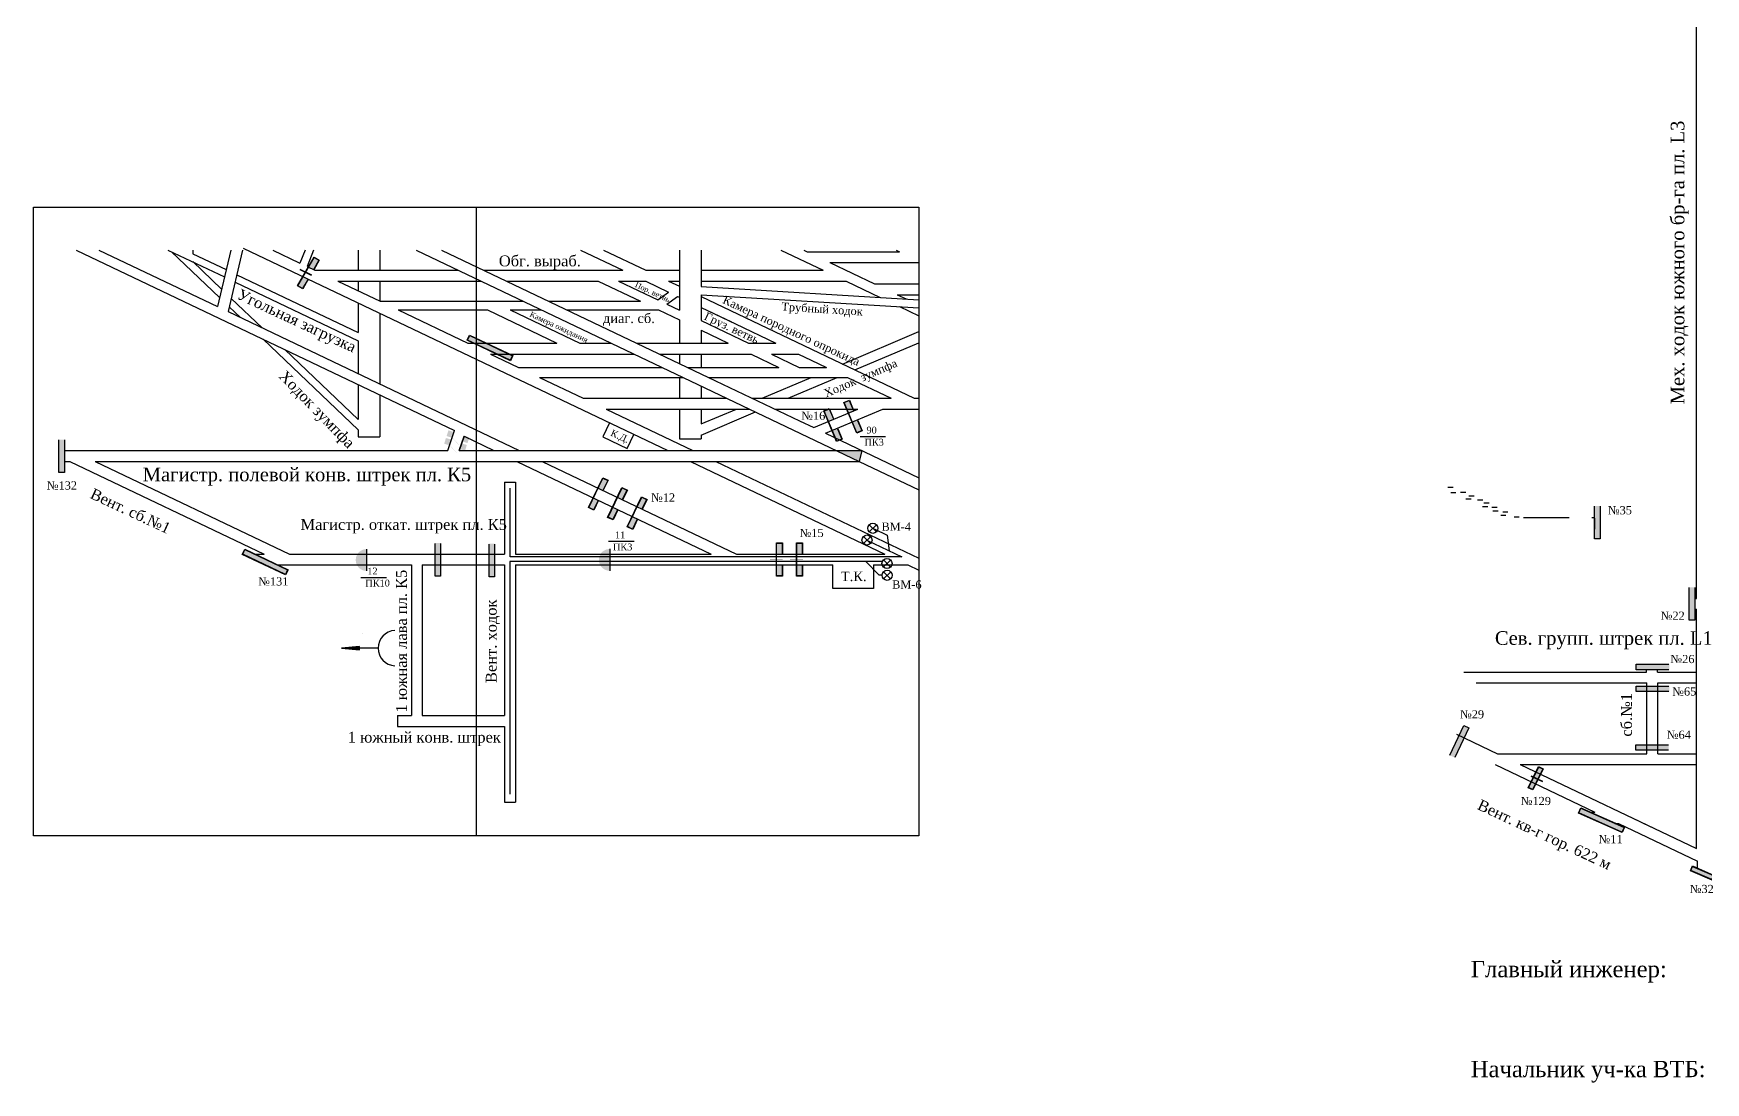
# Model space of a CAD drawing. Header units: millimetres. Extents: x -1215 to 289, y -425 to 439.
# Drawn here: x -672 to -58, y -425 to -39 of the extents above; entities that cross this region are included whole.
import ezdxf

# ---------------------------------------------------------------- set-up
doc = ezdxf.new("R2010")
doc.units = ezdxf.units.MM
for name, color, linetype in [('ВМП', 7, 'Continuous'), ('Двери', 7, 'Continuous'), ('Заслоны', 7, 'Continuous'), ('Номера перемычек', 7, 'Continuous'), ('Перемычки 01', 7, 'Continuous'), ('Подписи', 7, 'Continuous')]:
    doc.layers.add(name, color=color, linetype=linetype)
doc.styles.get("Standard").update_dxf_attribs({"font": 'TIMES.TTF', "height": 10})

msp = doc.modelspace()

# ---------------------------------------------------------------- hatches: boundary and pattern name
for points in [[(-573.95, -125.68), (-574.02, -125.81), (-571.93, -126.83), (-571.86, -126.7)], [(-569.81, -127.85), (-569.74, -127.72), (-571.77, -126.74), (-571.84, -126.87)], [(-367.56, -192.29), (-376.85, -192.29), (-368.46, -196.29)], [(-401.26, -232.31), (-401.26, -232.46), (-398.94, -232.46), (-398.94, -232.31)], [(-396.58, -232.46), (-396.58, -232.31), (-398.84, -232.31), (-398.84, -232.46)], [(-393.85, -232.31), (-393.85, -232.46), (-391.53, -232.46), (-391.53, -232.31)], [(-389.17, -232.46), (-389.17, -232.31), (-391.43, -232.31), (-391.43, -232.46)], [(-552.13, -265.51), (-552.13, -264.32), (-558.69, -264.96)], [(-121.64, -311.82), (-121.7, -311.95), (-119.6, -312.93), (-119.54, -312.8)], [(-120.63, -312.29), (-120.7, -312.42), (-119.22, -313.11), (-119.16, -312.98)], [(-117.47, -313.93), (-117.4, -313.8), (-119.45, -312.84), (-119.51, -312.97)]]:
    msp.add_hatch(color=256).paths.add_polyline_path(points)
h = msp.add_hatch(color=256)
h.paths.add_polyline_path([(-520.3, -187.7), (-520.97, -189.79), (-518.97, -190.44), (-518.94, -190.35), (-520.85, -189.73), (-520.23, -187.83), (-518.32, -188.45), (-518.29, -188.35)])
h.paths.add_polyline_path([(-518.93, -190.33), (-518.97, -190.44), (-516.53, -193.06), (-516.45, -192.99), (-516.76, -192.66)])
h.paths.add_polyline_path([(-515.28, -191.64), (-515.31, -191.73), (-513.3, -192.39), (-512.63, -190.29), (-514.63, -189.64), (-514.66, -189.74), (-512.75, -190.36), (-513.37, -192.26)])
h = msp.add_hatch(color=3)
h.paths.add_polyline_path([(-520.23, -187.83), (-520.85, -189.73), (-518.94, -190.35), (-518.32, -188.45)])
h.paths.add_polyline_path([(-514.66, -189.74), (-515.28, -191.64), (-513.37, -192.26), (-512.75, -190.36)])
h = msp.add_hatch(color=256)
h.paths.add_polyline_path([(-519.37, -184.88), (-520.05, -186.98), (-518.04, -187.63), (-518.01, -187.53), (-519.92, -186.91), (-519.31, -185.01), (-517.39, -185.63), (-517.36, -185.54)])
h.paths.add_polyline_path([(-518, -187.51), (-518.04, -187.63), (-515.6, -190.25), (-515.53, -190.17), (-515.84, -189.84)])
h.paths.add_polyline_path([(-514.36, -188.82), (-514.39, -188.92), (-512.38, -189.57), (-511.7, -187.48), (-513.71, -186.83), (-513.74, -186.92), (-511.83, -187.54), (-512.44, -189.44)])
h = msp.add_hatch(color=3)
h.paths.add_polyline_path([(-519.31, -185.01), (-519.92, -186.91), (-518.01, -187.53), (-517.39, -185.63)])
h.paths.add_polyline_path([(-513.74, -186.92), (-514.36, -188.82), (-512.44, -189.44), (-511.83, -187.54)])
h = msp.add_hatch(color=256)
h.paths.add_polyline_path([(-117.19, -309.25), (-118.87, -308.42), (-122.69, -316.2), (-121.01, -317.03)])
h.paths.add_polyline_path([(-117.35, -309.31), (-118.81, -308.59), (-122.53, -316.14), (-121.07, -316.86)], flags=16)
at = {"layer": 'Двери'}
h = msp.add_hatch(color=256, dxfattribs=at)
h.paths.add_polyline_path([(-568.89, -125.92), (-566.85, -122.36), (-568.76, -121.26), (-570.8, -124.82), (-570.71, -124.87), (-568.72, -121.4), (-566.99, -122.4), (-568.98, -125.87)])
h.paths.add_polyline_path([(-572.71, -128.34), (-570.71, -124.87), (-570.8, -124.82), (-572.8, -128.29)])
h.paths.add_polyline_path([(-572.93, -132.94), (-570.89, -129.38), (-570.98, -129.33), (-572.97, -132.8), (-574.7, -131.8), (-572.71, -128.34), (-572.8, -128.29), (-574.84, -131.84)])
h = msp.add_hatch(color=3, dxfattribs=at)
h.paths.add_polyline_path([(-566.99, -122.4), (-568.72, -121.4), (-570.71, -124.87), (-568.98, -125.87)])
h.paths.add_polyline_path([(-574.7, -131.8), (-572.97, -132.8), (-570.98, -129.33), (-572.71, -128.34)])
h = msp.add_hatch(color=256, dxfattribs=at)
h.paths.add_polyline_path([(-377.89, -180.67), (-379.48, -176.89), (-381.51, -177.74), (-379.92, -181.52), (-379.83, -181.48), (-381.38, -177.79), (-379.53, -177.02), (-377.98, -180.71)])
h.paths.add_polyline_path([(-378.28, -185.17), (-379.83, -181.48), (-379.92, -181.52), (-378.37, -185.21)])
h.paths.add_polyline_path([(-374.75, -188.13), (-376.34, -184.35), (-376.43, -184.39), (-374.89, -188.08), (-376.73, -188.86), (-378.28, -185.17), (-378.37, -185.21), (-376.78, -188.99)])
h = msp.add_hatch(color=3, dxfattribs=at)
h.paths.add_polyline_path([(-379.53, -177.02), (-381.38, -177.79), (-379.83, -181.48), (-377.98, -180.71)])
h.paths.add_polyline_path([(-376.73, -188.86), (-374.89, -188.08), (-376.43, -184.39), (-378.28, -185.17)])
h = msp.add_hatch(color=256, dxfattribs=at)
h.paths.add_polyline_path([(-370.52, -177.57), (-372.1, -173.79), (-374.13, -174.64), (-372.54, -178.42), (-372.45, -178.38), (-374, -174.69), (-372.16, -173.92), (-370.61, -177.61)])
h.paths.add_polyline_path([(-370.9, -182.07), (-372.45, -178.38), (-372.54, -178.42), (-371, -182.11)])
h.paths.add_polyline_path([(-367.38, -185.04), (-368.97, -181.26), (-369.06, -181.29), (-367.51, -184.98), (-369.35, -185.76), (-370.9, -182.07), (-371, -182.11), (-369.41, -185.89)])
h = msp.add_hatch(color=3, dxfattribs=at)
h.paths.add_polyline_path([(-372.16, -173.92), (-374, -174.69), (-372.45, -178.38), (-370.61, -177.61)])
h.paths.add_polyline_path([(-369.35, -185.76), (-367.51, -184.98), (-369.06, -181.29), (-370.9, -182.07)])
h = msp.add_hatch(color=256, dxfattribs=at)
h.paths.add_polyline_path([(-462.51, -206.92), (-460.74, -203.22), (-462.73, -202.28), (-464.49, -205.98), (-464.4, -206.02), (-462.68, -202.41), (-460.88, -203.27), (-462.6, -206.88)])
h.paths.add_polyline_path([(-466.13, -209.63), (-464.4, -206.02), (-464.49, -205.98), (-466.22, -209.59)])
h.paths.add_polyline_path([(-466, -214.23), (-464.23, -210.53), (-464.32, -210.49), (-466.04, -214.1), (-467.85, -213.24), (-466.13, -209.63), (-466.22, -209.59), (-467.98, -213.29)])
h = msp.add_hatch(color=3, dxfattribs=at)
h.paths.add_polyline_path([(-460.88, -203.27), (-462.68, -202.41), (-464.4, -206.02), (-462.6, -206.88)])
h.paths.add_polyline_path([(-467.85, -213.24), (-466.04, -214.1), (-464.32, -210.49), (-466.13, -209.63)])
h = msp.add_hatch(color=256, dxfattribs=at)
h.paths.add_polyline_path([(-455.43, -210.51), (-453.66, -206.81), (-455.65, -205.87), (-457.41, -209.57), (-457.32, -209.61), (-455.6, -206), (-453.8, -206.86), (-455.52, -210.47)])
h.paths.add_polyline_path([(-459.05, -213.22), (-457.32, -209.61), (-457.41, -209.57), (-459.14, -213.18)])
h.paths.add_polyline_path([(-458.92, -217.83), (-457.15, -214.12), (-457.24, -214.08), (-458.96, -217.69), (-460.77, -216.83), (-459.05, -213.22), (-459.14, -213.18), (-460.9, -216.88)])
h = msp.add_hatch(color=3, dxfattribs=at)
h.paths.add_polyline_path([(-453.8, -206.86), (-455.6, -206), (-457.32, -209.61), (-455.52, -210.47)])
h.paths.add_polyline_path([(-460.77, -216.83), (-458.96, -217.69), (-457.24, -214.08), (-459.05, -213.22)])
h = msp.add_hatch(color=256, dxfattribs=at)
h.paths.add_polyline_path([(-448.21, -213.96), (-446.44, -210.26), (-448.43, -209.31), (-450.19, -213.01), (-450.1, -213.05), (-448.38, -209.44), (-446.58, -210.3), (-448.3, -213.91)])
h.paths.add_polyline_path([(-451.82, -216.66), (-450.1, -213.05), (-450.19, -213.01), (-451.92, -216.62)])
h.paths.add_polyline_path([(-451.69, -221.27), (-449.93, -217.57), (-450.02, -217.53), (-451.74, -221.14), (-453.55, -220.27), (-451.82, -216.66), (-451.92, -216.62), (-453.68, -220.32)])
h = msp.add_hatch(color=3, dxfattribs=at)
h.paths.add_polyline_path([(-446.58, -210.3), (-448.38, -209.44), (-450.1, -213.05), (-448.3, -213.91)])
h.paths.add_polyline_path([(-453.55, -220.27), (-451.74, -221.14), (-450.02, -217.53), (-451.82, -216.66)])
h = msp.add_hatch(color=256, dxfattribs=at)
h.paths.add_polyline_path([(-396.72, -230.38), (-396.72, -226.28), (-398.92, -226.28), (-398.92, -230.38), (-398.82, -230.38), (-398.82, -226.38), (-396.82, -226.38), (-396.82, -230.38)])
h.paths.add_polyline_path([(-398.82, -234.38), (-398.82, -230.38), (-398.92, -230.38), (-398.92, -234.38)])
h.paths.add_polyline_path([(-396.72, -238.48), (-396.72, -234.38), (-396.82, -234.38), (-396.82, -238.38), (-398.82, -238.38), (-398.82, -234.38), (-398.92, -234.38), (-398.92, -238.48)])
h = msp.add_hatch(color=3, dxfattribs=at)
h.paths.add_polyline_path([(-396.82, -226.38), (-398.82, -226.38), (-398.82, -230.38), (-396.82, -230.38)])
h.paths.add_polyline_path([(-398.82, -238.38), (-396.82, -238.38), (-396.82, -234.38), (-398.82, -234.38)])
h = msp.add_hatch(color=256, dxfattribs=at)
h.paths.add_polyline_path([(-389.31, -230.38), (-389.31, -226.28), (-391.51, -226.28), (-391.51, -230.38), (-391.41, -230.38), (-391.41, -226.38), (-389.41, -226.38), (-389.41, -230.38)])
h.paths.add_polyline_path([(-391.41, -234.38), (-391.41, -230.38), (-391.51, -230.38), (-391.51, -234.38)])
h.paths.add_polyline_path([(-389.31, -238.48), (-389.31, -234.38), (-389.41, -234.38), (-389.41, -238.38), (-391.41, -238.38), (-391.41, -234.38), (-391.51, -234.38), (-391.51, -238.48)])
h = msp.add_hatch(color=3, dxfattribs=at)
h.paths.add_polyline_path([(-389.41, -226.38), (-391.41, -226.38), (-391.41, -230.38), (-389.41, -230.38)])
h.paths.add_polyline_path([(-391.41, -238.38), (-389.41, -238.38), (-389.41, -234.38), (-391.41, -234.38)])
at = {"layer": 'Заслоны'}
h = msp.add_hatch(color=7, dxfattribs=at)
h.paths.add_polyline_path([(-549.47, -228.53, 0.267949), (-552.93, -230.53), (-549.47, -230.53)])
h.paths.add_polyline_path([(-549.47, -230.53), (-552.93, -230.53, 0.267949), (-552.93, -234.53), (-549.47, -234.53)])
h.paths.add_polyline_path([(-549.47, -234.53), (-552.93, -234.53, 0.267949), (-549.47, -236.53)])
h = msp.add_hatch(color=7, dxfattribs=at)
h.paths.add_polyline_path([(-460.13, -228.48, 0.267949), (-463.6, -230.48), (-460.13, -230.48)])
h.paths.add_polyline_path([(-460.13, -230.48), (-463.6, -230.48, 0.267949), (-463.6, -234.48), (-460.13, -234.48)])
h.paths.add_polyline_path([(-460.13, -234.48), (-463.6, -234.48, 0.267949), (-460.13, -236.48)])
at = {"layer": 'Перемычки 01'}
h = msp.add_hatch(color=256, dxfattribs=at)
h.paths.add_polyline_path([(-511.61, -149.86), (-512.53, -151.8), (-496.62, -159.33), (-495.7, -157.39)])
h.paths.add_polyline_path([(-495.87, -157.45), (-496.68, -159.16), (-512.36, -151.74), (-511.55, -150.03)], flags=16)
for points in [[(-511.55, -150.03), (-512.36, -151.74), (-496.68, -159.16), (-495.87, -157.45)], [(-594.17, -228.73), (-594.98, -230.44), (-579.3, -237.86), (-578.49, -236.15)], [(-122.53, -316.14), (-121.07, -316.86), (-117.35, -309.31), (-118.81, -308.59)], [(-103.3, -323.7), (-104.08, -325.43), (-88.25, -332.54), (-87.47, -330.81)], [(-55.21, -349.96), (-54.56, -348.47), (-62.29, -345.12), (-62.93, -346.61)]]:
    msp.add_hatch(color=3, dxfattribs=at).paths.add_polyline_path(points)
h = msp.add_hatch(color=256, dxfattribs=at)
h.paths.add_polyline_path([(-660.4, -200.49), (-660.4, -196.39), (-660.5, -196.39), (-660.5, -200.39), (-662.5, -200.39), (-662.5, -196.39), (-662.6, -196.39), (-662.6, -200.49)])
h.paths.add_polyline_path([(-660.5, -196.39), (-660.4, -196.39), (-660.4, -188.29), (-662.6, -188.29), (-662.6, -196.39), (-662.5, -196.39), (-662.5, -188.39), (-660.5, -188.39)])
h = msp.add_hatch(color=3, dxfattribs=at)
h.paths.add_polyline_path([(-662.5, -200.39), (-660.5, -200.39), (-660.5, -196.39), (-662.5, -196.39)])
h.paths.add_polyline_path([(-660.5, -192.39), (-662.5, -192.39), (-662.5, -196.39), (-660.5, -196.39)])
h.paths.add_polyline_path([(-660.5, -192.39), (-660.5, -188.39), (-662.5, -188.39), (-662.5, -192.39)])
h = msp.add_hatch(color=256, dxfattribs=at)
h.paths.add_polyline_path([(-96.19, -224.9), (-96.19, -220.8), (-96.29, -220.8), (-96.29, -224.8), (-98.29, -224.8), (-98.29, -220.8), (-98.39, -220.8), (-98.39, -224.9)])
h.paths.add_polyline_path([(-96.29, -220.8), (-96.19, -220.8), (-96.19, -212.7), (-98.39, -212.7), (-98.39, -220.8), (-98.29, -220.8), (-98.29, -212.8), (-96.29, -212.8)])
h = msp.add_hatch(color=3, dxfattribs=at)
h.paths.add_polyline_path([(-98.29, -224.8), (-96.29, -224.8), (-96.29, -220.8), (-98.29, -220.8)])
h.paths.add_polyline_path([(-96.29, -216.8), (-98.29, -216.8), (-98.29, -220.8), (-96.29, -220.8)])
h.paths.add_polyline_path([(-96.29, -216.8), (-96.29, -212.8), (-98.29, -212.8), (-98.29, -216.8)])
h = msp.add_hatch(color=256, dxfattribs=at)
h.paths.add_polyline_path([(-522.18, -238.53), (-522.18, -234.43), (-522.28, -234.43), (-522.28, -238.43), (-524.28, -238.43), (-524.28, -234.43), (-524.38, -234.43), (-524.38, -238.53)])
h.paths.add_polyline_path([(-522.28, -234.43), (-522.18, -234.43), (-522.18, -226.33), (-524.38, -226.33), (-524.38, -234.43), (-524.28, -234.43), (-524.28, -226.43), (-522.28, -226.43)])
h = msp.add_hatch(color=3, dxfattribs=at)
h.paths.add_polyline_path([(-524.28, -238.43), (-522.28, -238.43), (-522.28, -234.43), (-524.28, -234.43)])
h.paths.add_polyline_path([(-522.28, -230.43), (-524.28, -230.43), (-524.28, -234.43), (-522.28, -234.43)])
h.paths.add_polyline_path([(-522.28, -230.43), (-522.28, -226.43), (-524.28, -226.43), (-524.28, -230.43)])
h = msp.add_hatch(color=256, dxfattribs=at)
h.paths.add_polyline_path([(-502.36, -238.76), (-502.36, -234.66), (-502.46, -234.66), (-502.46, -238.66), (-504.46, -238.66), (-504.46, -234.66), (-504.56, -234.66), (-504.56, -238.76)])
h.paths.add_polyline_path([(-502.46, -234.66), (-502.36, -234.66), (-502.36, -226.56), (-504.56, -226.56), (-504.56, -234.66), (-504.46, -234.66), (-504.46, -226.66), (-502.46, -226.66)])
h = msp.add_hatch(color=3, dxfattribs=at)
h.paths.add_polyline_path([(-504.46, -238.66), (-502.46, -238.66), (-502.46, -234.66), (-504.46, -234.66)])
h.paths.add_polyline_path([(-502.46, -230.66), (-504.46, -230.66), (-504.46, -234.66), (-502.46, -234.66)])
h.paths.add_polyline_path([(-502.46, -230.66), (-502.46, -226.66), (-504.46, -226.66), (-504.46, -230.66)])
h = msp.add_hatch(color=256, dxfattribs=at)
h.paths.add_polyline_path([(-594.23, -228.56), (-595.15, -230.5), (-579.24, -238.03), (-578.32, -236.09)])
h.paths.add_polyline_path([(-578.49, -236.15), (-579.3, -237.86), (-594.98, -230.44), (-594.17, -228.73)], flags=16)
h = msp.add_hatch(color=256, dxfattribs=at)
h.paths.add_polyline_path([(-61.41, -254.74), (-61.41, -250.64), (-61.51, -250.64), (-61.51, -254.64), (-63.51, -254.64), (-63.51, -250.64), (-63.61, -250.64), (-63.61, -254.74)])
h.paths.add_polyline_path([(-61.51, -250.64), (-61.41, -250.64), (-61.41, -242.54), (-63.61, -242.54), (-63.61, -250.64), (-63.51, -250.64), (-63.51, -242.64), (-61.51, -242.64)])
h = msp.add_hatch(color=3, dxfattribs=at)
h.paths.add_polyline_path([(-63.51, -254.64), (-61.51, -254.64), (-61.51, -250.64), (-63.51, -250.64)])
h.paths.add_polyline_path([(-61.51, -246.64), (-63.51, -246.64), (-63.51, -250.64), (-61.51, -250.64)])
h.paths.add_polyline_path([(-61.51, -246.64), (-61.51, -242.64), (-63.51, -242.64), (-63.51, -246.64)])
h = msp.add_hatch(color=256, dxfattribs=at)
h.paths.add_polyline_path([(-83.09, -272.93), (-78.99, -272.93), (-78.99, -272.83), (-82.99, -272.83), (-82.99, -270.83), (-78.99, -270.83), (-78.99, -270.73), (-83.09, -270.73)])
h.paths.add_polyline_path([(-78.99, -272.83), (-78.99, -272.93), (-70.89, -272.93), (-70.89, -270.73), (-78.99, -270.73), (-78.99, -270.83), (-70.99, -270.83), (-70.99, -272.83)])
h = msp.add_hatch(color=3, dxfattribs=at)
h.paths.add_polyline_path([(-82.99, -270.83), (-82.99, -272.83), (-78.99, -272.83), (-78.99, -270.83)])
h.paths.add_polyline_path([(-74.99, -272.83), (-74.99, -270.83), (-78.99, -270.83), (-78.99, -272.83)])
h.paths.add_polyline_path([(-74.99, -272.83), (-70.99, -272.83), (-70.99, -270.83), (-74.99, -270.83)])
h = msp.add_hatch(color=256, dxfattribs=at)
h.paths.add_polyline_path([(-83.09, -280.94), (-78.99, -280.94), (-78.99, -280.84), (-82.99, -280.84), (-82.99, -278.84), (-78.99, -278.84), (-78.99, -278.74), (-83.09, -278.74)])
h.paths.add_polyline_path([(-78.99, -280.84), (-78.99, -280.94), (-70.89, -280.94), (-70.89, -278.74), (-78.99, -278.74), (-78.99, -278.84), (-70.99, -278.84), (-70.99, -280.84)])
h = msp.add_hatch(color=3, dxfattribs=at)
h.paths.add_polyline_path([(-82.99, -278.84), (-82.99, -280.84), (-78.99, -280.84), (-78.99, -278.84)])
h.paths.add_polyline_path([(-74.99, -280.84), (-74.99, -278.84), (-78.99, -278.84), (-78.99, -280.84)])
h.paths.add_polyline_path([(-74.99, -280.84), (-70.99, -280.84), (-70.99, -278.84), (-74.99, -278.84)])
h = msp.add_hatch(color=256, dxfattribs=at)
h.paths.add_polyline_path([(-146.34, -293.21), (-148.1, -296.91), (-148.01, -296.96), (-146.29, -293.34), (-144.48, -294.2), (-146.21, -297.82), (-146.11, -297.86), (-144.35, -294.16)])
h.paths.add_polyline_path([(-148.01, -296.96), (-148.1, -296.91), (-151.59, -304.22), (-149.6, -305.17), (-146.11, -297.86), (-146.21, -297.82), (-149.65, -305.04), (-151.45, -304.18)])
h = msp.add_hatch(color=3, dxfattribs=at)
h.paths.add_polyline_path([(-144.48, -294.2), (-146.29, -293.34), (-148.01, -296.96), (-146.21, -297.82)])
h.paths.add_polyline_path([(-149.73, -300.57), (-147.93, -301.43), (-146.21, -297.82), (-148.01, -296.96)])
h.paths.add_polyline_path([(-149.73, -300.57), (-151.45, -304.18), (-149.65, -305.04), (-147.93, -301.43)])
h = msp.add_hatch(color=256, dxfattribs=at)
h.paths.add_polyline_path([(-83.27, -302.55), (-79.17, -302.55), (-79.17, -302.45), (-83.17, -302.45), (-83.17, -300.45), (-79.17, -300.45), (-79.17, -300.35), (-83.27, -300.35)])
h.paths.add_polyline_path([(-79.17, -302.45), (-79.17, -302.55), (-71.07, -302.55), (-71.07, -300.35), (-79.17, -300.35), (-79.17, -300.45), (-71.17, -300.45), (-71.17, -302.45)])
h = msp.add_hatch(color=3, dxfattribs=at)
h.paths.add_polyline_path([(-83.17, -300.45), (-83.17, -302.45), (-79.17, -302.45), (-79.17, -300.45)])
h.paths.add_polyline_path([(-75.17, -302.45), (-75.17, -300.45), (-79.17, -300.45), (-79.17, -302.45)])
h.paths.add_polyline_path([(-75.17, -302.45), (-71.17, -302.45), (-71.17, -300.45), (-75.17, -300.45)])
h = msp.add_hatch(color=256, dxfattribs=at)
h.paths.add_polyline_path([(-103.36, -323.53), (-104.24, -325.5), (-88.19, -332.71), (-87.31, -330.75)])
h.paths.add_polyline_path([(-87.47, -330.81), (-88.25, -332.54), (-104.08, -325.43), (-103.3, -323.7)], flags=16)
h = msp.add_hatch(color=256, dxfattribs=at)
h.paths.add_polyline_path([(-62.35, -344.96), (-63.1, -346.68), (-55.14, -350.12), (-54.4, -348.4)])
h.paths.add_polyline_path([(-62.29, -345.12), (-62.93, -346.61), (-55.21, -349.96), (-54.56, -348.47)], flags=16)

# ---------------------------------------------------------------- linework, layer by layer
for p, q in [((-60.81, -48.63), (-60.81, -6.36)), ((-60.81, -70.07), (-60.81, -48.62)), ((-60.81, -246.64), (-60.81, -70.07)), ((-656.17, -118.65), (-517.21, -184.92)), ((-647.78, -118.65), (-604.26, -139.4)), ((-622.44, -118.65), (-601.7, -128.54)), ((-603.48, -136.11), (-621.1, -119.29)), ((-613.28, -118.65), (-613.3, -120.01)), ((-613.3, -120.01), (-601.06, -125.84)), ((-599.37, -118.65), (-604.26, -139.4)), ((-595.01, -118.65), (-600.34, -141.27)), ((-594.83, -117.9), (-438.85, -192.29)), ((-583.97, -118.65), (-574.2, -123.31)), ((-572.06, -118.65), (-573.97, -123.42)), ((-568.91, -118.65), (-571.32, -124.68)), ((-552.56, -118.65), (-552.56, -126.06)), ((-544.56, -118.65), (-544.56, -126.06)), ((-531.26, -118.65), (-459.58, -152.84)), ((-521.97, -118.65), (-450.28, -152.84)), ((-470.84, -118.65), (-455.29, -126.06)), ((-462.45, -118.65), (-446.9, -126.06)), ((-434.56, -118.65), (-434.56, -131.07)), ((-426.56, -118.65), (-426.56, -132.09)), ((-397.26, -118.65), (-381.71, -126.07)), ((-388.88, -118.65), (-387.64, -119.24)), ((-387.64, -119.24), (-376.74, -119.24)), ((-387.64, -119.24), (-353.66, -119.24)), ((-354.91, -118.65), (-353.66, -119.24)), ((-602.75, -132.99), (-613.34, -122.87)), ((-597.14, -127.71), (-552.56, -148.98)), ((-574.2, -123.31), (-573.97, -123.42)), ((-571.32, -124.68), (-568.44, -126.06)), ((-568.44, -126.06), (-515.72, -126.06)), ((-506.43, -126.06), (-455.29, -126.06)), ((-446.9, -126.06), (-434.56, -126.07)), ((-426.56, -126.07), (-381.71, -126.07)), ((-379.25, -123.24), (-346.52, -123.24)), ((-379.25, -123.24), (-366.6, -123.24)), ((-379.25, -123.24), (-362.87, -131.05)), ((-597.78, -130.41), (-552.56, -151.98)), ((-560.05, -130.06), (-507.34, -130.06)), ((-560.05, -130.06), (-544.51, -137.47)), ((-552.56, -130.06), (-552.56, -133.63)), ((-544.56, -130.06), (-544.56, -137.44)), ((-498.04, -130.06), (-464.37, -130.06)), ((-464.37, -130.06), (-448.83, -137.48)), ((-456.9, -130.06), (-442.52, -136.92)), ((-456.9, -130.06), (-446.9, -130.06)), ((-446.9, -130.06), (-438.51, -134.07)), ((-442.52, -136.92), (-438.51, -134.07)), ((-438.51, -130.07), (-434.56, -131.95)), ((-438.51, -130.07), (-434.56, -130.07)), ((-434.56, -131.11), (-434.56, -140.72)), ((-426.56, -130.07), (-373.32, -130.07)), ((-426.56, -132.09), (-346.52, -136.89)), ((-426.56, -135.05), (-346.52, -139.85)), ((-426.56, -135.05), (-426.56, -144.53)), ((-373.32, -130.07), (-360.8, -136.04)), ((-362.87, -131.05), (-346.52, -131.05)), ((-354.48, -135.05), (-351.21, -136.61)), ((-354.48, -135.05), (-346.52, -135.05)), ((-600.34, -141.27), (-493.36, -192.29)), ((-595.81, -143.43), (-599.92, -139.51)), ((-587.82, -147.25), (-599.19, -136.39)), ((-552.56, -138.06), (-552.56, -148.98)), ((-544.51, -137.47), (-491.79, -137.47)), ((-537.86, -140.64), (-512.29, -152.84)), ((-537.86, -140.64), (-505.1, -140.64)), ((-505.1, -140.64), (-479.52, -152.84)), ((-496.71, -140.64), (-471.13, -152.84)), ((-496.71, -140.64), (-485.15, -140.64)), ((-482.5, -137.47), (-466.59, -137.48)), ((-475.86, -140.64), (-442.19, -140.64)), ((-466.59, -137.48), (-448.83, -137.48)), ((-442.19, -140.64), (-434.56, -144.28)), ((-439.19, -138.51), (-435.18, -135.66)), ((-439.19, -138.51), (-434.56, -140.72)), ((-435.18, -135.66), (-434.56, -135.95)), ((-426.56, -135.77), (-348.34, -173.07)), ((-426.56, -139.77), (-413.93, -145.79)), ((-426.56, -139.77), (-415.45, -145.07)), ((-353.72, -139.42), (-346.52, -142.85)), ((-544.56, -141.88), (-544.56, -167.88)), ((-434.56, -144.28), (-434.56, -152.84)), ((-426.56, -144.53), (-409.14, -152.84)), ((-413.93, -145.79), (-399.14, -152.84)), ((-552.56, -184.73), (-587.44, -151.43)), ((-552.56, -151.98), (-552.56, -164.06)), ((-552.56, -152.39), (-552.56, -164.06)), ((-512.29, -152.84), (-479.52, -152.84)), ((-471.13, -152.84), (-459.58, -152.84)), ((-459.58, -152.84), (-433.2, -165.42)), ((-450.28, -152.84), (-416.61, -152.84)), ((-450.28, -152.84), (-447.73, -152.84)), ((-450.28, -152.84), (-423.91, -165.42)), ((-426.56, -148.1), (-416.61, -152.84)), ((-426.56, -148.1), (-426.56, -152.49)), ((-426.56, -152.49), (-426.56, -152.84)), ((-409.14, -152.84), (-399.14, -152.84)), ((-374.62, -160.54), (-346.52, -148.63)), ((-370.11, -162.69), (-346.52, -152.69)), ((-552.56, -180.91), (-579.45, -155.24)), ((-503.9, -156.84), (-471.13, -156.84)), ((-503.9, -156.84), (-499.23, -159.06)), ((-499.23, -159.06), (-493.62, -161.74)), ((-471.13, -156.84), (-451.19, -156.84)), ((-441.89, -156.84), (-408.23, -156.84)), ((-441.89, -156.84), (-439.34, -156.84)), ((-434.56, -156.84), (-434.56, -160.34)), ((-426.56, -156.84), (-426.56, -161.74)), ((-408.23, -156.84), (-397.95, -161.74)), ((-400.76, -156.84), (-390.48, -161.74)), ((-400.76, -156.84), (-390.75, -156.84)), ((-390.75, -156.84), (-386.09, -159.07)), ((-386.09, -159.07), (-380.48, -161.75)), ((-493.62, -161.74), (-460.86, -161.74)), ((-485.91, -165.42), (-439.34, -165.42)), ((-485.91, -165.42), (-469.88, -173.06)), ((-460.86, -161.74), (-440.91, -161.74)), ((-441.89, -161.74), (-440.91, -161.74)), ((-441.89, -165.42), (-433.2, -165.42)), ((-434.56, -165.42), (-434.56, -173.07)), ((-433.2, -165.42), (-368.46, -196.29)), ((-431.62, -161.74), (-397.95, -161.74)), ((-423.91, -165.42), (-390.47, -181.37)), ((-423.91, -165.42), (-372.77, -165.42)), ((-404.18, -173.07), (-386.14, -165.42)), ((-394.6, -173.07), (-376.56, -165.42)), ((-390.48, -161.74), (-380.48, -161.75)), ((-372.77, -165.42), (-356.73, -173.07)), ((-552.56, -168.06), (-552.56, -180.91)), ((-544.56, -171.88), (-544.56, -187.31)), ((-426.56, -168.58), (-426.56, -173.07)), ((-469.88, -173.06), (-417.16, -173.07)), ((-461.49, -177.06), (-408.78, -177.07)), ((-461.49, -177.06), (-429.56, -192.29)), ((-434.56, -177.07), (-434.56, -188.04)), ((-426.56, -177.07), (-426.56, -182.55)), ((-426.56, -182.55), (-413.62, -177.07)), ((-426.56, -186.62), (-406.54, -178.13)), ((-407.87, -173.07), (-356.73, -173.07)), ((-399.48, -177.07), (-390.47, -177.07)), ((-390.47, -177.07), (-369.03, -177.07)), ((-385.15, -183.9), (-369.03, -177.07)), ((-380.81, -185.97), (-359.81, -177.07)), ((-379.45, -173.07), (-379.45, -173.07)), ((-359.81, -177.07), (-346.52, -177.07)), ((-348.34, -173.07), (-346.52, -173.07)), ((-460.24, -182.09), (-462.7, -187.3)), ((-390.47, -181.37), (-385.15, -183.9)), ((-552.56, -184.73), (-552.56, -187.31)), ((-552.56, -187.31), (-544.56, -187.31)), ((-519.62, -192.29), (-517.21, -184.92)), ((-517.33, -185.53), (-517.28, -185.44)), ((-515.4, -192.29), (-513.67, -187.04)), ((-513.67, -187.04), (-515.4, -192.29)), ((-513.67, -187.04), (-502.66, -192.29)), ((-462.7, -187.3), (-453.69, -191.55)), ((-453.69, -191.55), (-451.25, -186.38)), ((-434.56, -188.04), (-434.56, -188.04)), ((-434.56, -188.04), (-426.56, -188.04)), ((-426.56, -186.62), (-426.56, -188.04)), ((-380.81, -185.97), (-346.52, -202.32)), ((-660.45, -196.29), (-658.47, -196.29)), ((-660.43, -192.29), (-519.62, -192.29)), ((-658.47, -196.29), (-587.04, -230.36)), ((-649.18, -196.29), (-577.75, -230.36)), ((-649.18, -196.29), (-368.46, -196.29)), ((-570.94, -196.29), (-541.46, -196.29)), ((-515.4, -192.29), (-367.56, -192.29)), ((-515.4, -192.29), (-481.09, -192.29)), ((-494.27, -196.29), (-422.84, -230.36)), ((-484.98, -196.29), (-413.54, -230.36)), ((-430.46, -196.29), (-359.03, -230.36)), ((-421.17, -196.29), (-346.52, -231.89)), ((-367.56, -192.29), (-368.46, -196.29)), ((-368.46, -196.29), (-346.52, -206.76)), ((-498.79, -203.9), (-498.79, -230.36)), ((-498.79, -203.9), (-494.79, -203.9)), ((-494.79, -203.9), (-494.79, -230.36)), ((-152.19, -205.8), (-150.26, -205.8)), ((-151.17, -207.69), (-149.25, -207.69)), ((-147.59, -207.62), (-145.67, -207.62)), ((-145.6, -210.11), (-143.68, -210.11)), ((-144.46, -208.97), (-142.53, -208.97)), ((-141.35, -210.45), (-139.42, -210.45)), ((-139.5, -212.92), (-137.58, -212.92)), ((-138.96, -211.57), (-137.04, -211.57)), ((-136.06, -213.12), (-134.13, -213.12)), ((-135.65, -214.47), (-133.73, -214.47)), ((-132.07, -214.81), (-130.14, -214.81)), ((-363, -221.13), (-358.22, -223.45)), ((-132.81, -216.02), (-130.89, -216.02)), ((-127.88, -216.63), (-125.96, -216.63)), ((-124.43, -216.86), (-107.65, -216.86)), ((-99.27, -216.86), (-98.29, -216.86)), ((-98.29, -217.21), (-98.29, -221.21)), ((-365.62, -225.18), (-352.86, -231.37)), ((-358.22, -223.45), (-357.52, -229.1)), ((-98.29, -221.21), (-98.29, -221.21)), ((-590.42, -230.36), (-587.04, -230.36)), ((-577.75, -230.36), (-498.79, -230.36)), ((-496.78, -233.08), (-496.78, -318.56)), ((-494.79, -230.36), (-422.84, -230.36)), ((-413.54, -230.36), (-359.03, -230.36)), ((-581.96, -234.36), (-568.26, -234.36)), ((-568.39, -234.36), (-533.02, -234.36)), ((-533.02, -234.36), (-533.02, -289.71)), ((-529.01, -234.36), (-529.01, -289.71)), ((-529.01, -234.36), (-498.79, -234.36)), ((-498.79, -234.36), (-498.79, -289.71)), ((-494.79, -234.36), (-407.15, -234.36)), ((-494.79, -234.36), (-494.79, -321.51)), ((-408.6, -234.36), (-385.38, -234.36)), ((-385.34, -234.36), (-378.14, -234.36)), ((-378.14, -242.96), (-378.14, -234.36)), ((-363.23, -234.36), (-363.23, -242.96)), ((-363.23, -234.36), (-350.64, -234.36)), ((-350.64, -234.36), (-346.52, -236.32)), ((-363.23, -242.96), (-378.14, -242.96)), ((-61.51, -246.64), (-60.81, -246.64)), ((-61.51, -250.64), (-60.81, -250.64)), ((-60.81, -338.59), (-60.81, -250.64)), ((-550.81, -259.71), (-550.81, -259.71)), ((-545.21, -264.96), (-552.13, -264.96)), ((-146.33, -273.69), (-92.83, -273.69)), ((-92.83, -273.69), (-79.2, -273.69)), ((-79.2, -273.69), (-79.2, -272.92)), ((-75.2, -273.69), (-75.2, -272.93)), ((-75.2, -273.69), (-60.81, -273.69)), ((-141.77, -277.69), (-79.11, -277.69)), ((-79.11, -303.69), (-79.11, -277.69)), ((-75.11, -303.69), (-75.11, -277.69)), ((-75.11, -277.69), (-71.99, -277.69)), ((-71.99, -277.69), (-60.81, -277.69)), ((-538.14, -289.71), (-533.02, -289.71)), ((-538.14, -293.71), (-498.79, -293.71)), ((-529.01, -289.71), (-529.01, -289.71)), ((-529.01, -289.71), (-498.79, -289.71)), ((-529.01, -293.71), (-529.01, -293.71)), ((-498.79, -293.71), (-498.79, -321.51)), ((-149.08, -296.49), (-133.99, -303.69)), ((-133.99, -303.69), (-79.11, -303.69)), ((-75.11, -303.69), (-71.99, -303.69)), ((-71.99, -303.69), (-60.81, -303.69)), ((-134.89, -307.69), (-98.17, -325.2)), ((-125.6, -307.69), (-71.99, -307.69)), ((-125.6, -307.69), (-60.81, -338.59)), ((-71.99, -307.69), (-60.81, -307.69)), ((-99.99, -325.2), (-98.17, -325.2)), ((-90.81, -329.32), (-89.53, -329.32)), ((-89.53, -329.32), (-60.49, -343.17)), ((-84.94, -327.08), (-77.63, -330.56)), ((-60.49, -345.9), (-60.49, -343.17))]:
    msp.add_line(p, q)
at = {"color": 0}
for p, q in [((-538.14, -289.71), (-538.14, -293.71)), ((-498.79, -321.51), (-494.79, -321.51))]:
    msp.add_line(p, q, dxfattribs=at)
at = {"color": 2}
msp.add_lwpolyline([(-671.86, -102.85), (-509.19, -102.85), (-509.19, -333.85), (-671.86, -333.85)], close=True, dxfattribs=at)
msp.add_lwpolyline([(-509.19, -102.85), (-346.52, -102.85), (-346.52, -333.85), (-509.19, -333.85)], dxfattribs=at)
for points in [[(-552.13, -264.32), (-558.69, -264.96), (-552.13, -265.51)], [(-117.19, -309.25), (-121.01, -317.03), (-122.69, -316.2), (-118.87, -308.42)], [(-117.35, -309.31), (-121.07, -316.86), (-122.53, -316.14), (-118.81, -308.59)]]:
    msp.add_lwpolyline(points, close=True)
msp.add_arc((-538.7, -264.91), 6.51, 93.5948, 266.4052)
at = {"layer": 'ВМП'}
for p, q in [((-496.76, -231.37), (-496.76, -206.17)), ((-362.13, -219.62), (-364.81, -222.15)), ((-362.16, -222.19), (-364.78, -219.58)), ((-364.27, -223.91), (-366.96, -226.44)), ((-364.3, -226.48), (-366.93, -223.88)), ((-359.91, -233.08), (-496.78, -233.08)), ((-352.86, -231.37), (-496.76, -231.37)), ((-366.04, -233.03), (-361.26, -237.98)), ((-356.93, -232.54), (-359.61, -235.08)), ((-356.96, -235.11), (-359.59, -232.51)), ((-361.26, -237.98), (-359.93, -237.97)), ((-356.92, -236.87), (-359.61, -239.41)), ((-356.94, -239.45), (-359.56, -236.85)), ((-358.25, -238.15), (-358.25, -238.15))]:
    msp.add_line(p, q, dxfattribs=at)
for centre in [(-363.47, -220.88), (-365.62, -225.18), (-358.27, -233.81), (-358.25, -238.15)]:
    msp.add_circle(centre, 1.85, dxfattribs=at)
at = {"layer": 'Двери'}
for p, q in [((-574.01, -125.81), (-569.81, -127.85)), ((-573.95, -125.68), (-569.74, -127.72)), ((-121.7, -311.95), (-117.46, -313.93)), ((-121.64, -311.82), (-117.4, -313.8))]:
    msp.add_line(p, q, dxfattribs=at)
for points in [[(-570.89, -129.38), (-572.93, -132.94), (-574.84, -131.84), (-568.76, -121.26), (-566.85, -122.36), (-568.89, -125.92)], [(-570.98, -129.33), (-572.97, -132.8), (-574.7, -131.8), (-568.72, -121.4), (-566.99, -122.4), (-568.98, -125.87)], [(-376.34, -184.35), (-374.75, -188.13), (-376.78, -188.99), (-381.51, -177.74), (-379.48, -176.89), (-377.89, -180.67)], [(-376.43, -184.39), (-374.89, -188.08), (-376.73, -188.86), (-381.38, -177.79), (-379.53, -177.02), (-377.98, -180.71)], [(-368.97, -181.26), (-367.38, -185.04), (-369.41, -185.89), (-374.13, -174.64), (-372.1, -173.79), (-370.52, -177.57)], [(-369.06, -181.29), (-367.51, -184.98), (-369.35, -185.76), (-374, -174.69), (-372.16, -173.92), (-370.61, -177.61)], [(-464.23, -210.53), (-466, -214.23), (-467.98, -213.29), (-462.73, -202.28), (-460.74, -203.22), (-462.51, -206.92)], [(-464.32, -210.49), (-466.04, -214.1), (-467.85, -213.24), (-462.68, -202.41), (-460.88, -203.27), (-462.6, -206.88)], [(-457.15, -214.12), (-458.92, -217.83), (-460.9, -216.88), (-455.65, -205.87), (-453.66, -206.81), (-455.43, -210.51)], [(-457.24, -214.08), (-458.96, -217.69), (-460.77, -216.83), (-455.6, -206), (-453.8, -206.86), (-455.52, -210.47)], [(-449.93, -217.57), (-451.69, -221.27), (-453.68, -220.32), (-448.43, -209.31), (-446.44, -210.26), (-448.21, -213.96)], [(-450.02, -217.53), (-451.74, -221.14), (-453.55, -220.27), (-448.38, -209.44), (-446.58, -210.3), (-448.3, -213.91)], [(-396.72, -234.38), (-396.72, -238.48), (-398.92, -238.48), (-398.92, -226.28), (-396.72, -226.28), (-396.72, -230.38)], [(-396.82, -234.38), (-396.82, -238.38), (-398.82, -238.38), (-398.82, -226.38), (-396.82, -226.38), (-396.82, -230.38)], [(-389.31, -234.38), (-389.31, -238.48), (-391.51, -238.48), (-391.51, -226.28), (-389.31, -226.28), (-389.31, -230.38)], [(-389.41, -234.38), (-389.41, -238.38), (-391.41, -238.38), (-391.41, -226.38), (-389.41, -226.38), (-389.41, -230.38)]]:
    msp.add_lwpolyline(points, dxfattribs=at)
at = {"layer": 'Заслоны', "color": 7}
for p, q in [((-368.16, -187.1), (-358.76, -187.1)), ((-460.57, -225.6), (-451.17, -225.6)), ((-549.47, -228.53), (-549.47, -236.53)), ((-460.13, -228.48), (-460.13, -236.48)), ((-551.55, -238.9), (-542.15, -238.9))]:
    msp.add_line(p, q, dxfattribs=at)
at = {"layer": 'Номера перемычек', "color": 7}
msp.add_line((-367.56, -192.29), (-368.46, -196.29), dxfattribs=at)
at = {"layer": 'Перемычки 01'}
for points in [[(-511.61, -149.86), (-495.7, -157.39), (-496.62, -159.33), (-512.53, -151.8)], [(-511.55, -150.03), (-495.87, -157.45), (-496.68, -159.16), (-512.36, -151.74)], [(-594.23, -228.56), (-578.32, -236.09), (-579.24, -238.03), (-595.15, -230.5)], [(-594.17, -228.73), (-578.49, -236.15), (-579.3, -237.86), (-594.98, -230.44)], [(-103.36, -323.53), (-87.31, -330.75), (-88.19, -332.71), (-104.24, -325.5)], [(-103.3, -323.7), (-87.47, -330.81), (-88.25, -332.54), (-104.08, -325.43)], [(-62.35, -344.96), (-54.4, -348.4), (-55.14, -350.12), (-63.1, -346.68)], [(-62.29, -345.12), (-54.56, -348.47), (-55.21, -349.96), (-62.93, -346.61)]]:
    msp.add_lwpolyline(points, close=True, dxfattribs=at)
for points in [[(-660.5, -188.39), (-660.5, -200.39), (-662.5, -200.39), (-662.5, -188.39)], [(-96.29, -212.8), (-96.29, -224.8), (-98.29, -224.8), (-98.29, -212.8)], [(-522.28, -226.43), (-522.28, -238.43), (-524.28, -238.43), (-524.28, -226.43)], [(-502.46, -226.66), (-502.46, -238.66), (-504.46, -238.66), (-504.46, -226.66)], [(-61.51, -242.64), (-61.51, -254.64), (-63.51, -254.64), (-63.51, -242.64)], [(-70.99, -272.83), (-82.99, -272.83), (-82.99, -270.83), (-70.99, -270.83)], [(-70.99, -280.84), (-82.99, -280.84), (-82.99, -278.84), (-70.99, -278.84)], [(-151.45, -304.18), (-146.29, -293.34), (-144.48, -294.2), (-149.65, -305.04)], [(-71.17, -302.45), (-83.17, -302.45), (-83.17, -300.45), (-71.17, -300.45)]]:
    msp.add_lwpolyline(points, dxfattribs=at)

# ---------------------------------------------------------------- texts
for s, height, rotation, p in [('Мех. ходок южного бр-га пл. L3', 5, 90, (-65.33, -175.32)), ('Угольная загрузка', 4, 335, (-597.41, -136.35)), ('Камера породного опрокида', 3, 335, (-418.93, -138.01)), ('Трубный ходок', 3, 356.44549, (-397.14, -140.87)), ('Ходок зумпфа', 4, 314, (-581.96, -165.24)), ('К.Д.', 2.5, 335.67264, (-460.07, -186.74)), ('Вент. сб.№1', 4, 335, (-651.38, -209.63)), ('1 южная лава пл. К5', 4, 90, (-534.67, -288.59)), ('Вент. ходок', 4, 90, (-501.68, -277.72)), ('сб.№1', 4, 90, (-84.6, -297.43))]:
    msp.add_text(s, height=height, rotation=rotation).set_placement(p)
for s, height, p in [('Обг. выраб.', 4, (-500.88, -124.62)), ('диаг. сб.', 3.5, (-462.61, -145.46)), ('Магистр. полевой конв. штрек пл. К5', 5, (-631.7, -203.6)), ('Магистр. откат. штрек пл. К5', 4, (-573.74, -221.47)), ('Т.К.', 3.5, (-375.19, -240.28)), ('Сев. групп. штрек пл. L1 гор. 622 м', 5, (-134.92, -263.69)), ('1 южный конв. штрек', 4, (-556.39, -299.61))]:
    msp.add_text(s, height=height).set_placement(p)
at = {"color": 7}
for s, height, rotation, p in [('Пор. ветвь', 2, 335, (-451.07, -132.1)), ('Камера ожидания', 2, 335, (-489.73, -142.91)), ('Груз. ветвь', 3, 335, (-425.74, -144.03)), ('Ходок  зумпфа', 3, 23.64465, (-380.63, -172.85)), ('Вент. кв-г гор. 622 м', 4, 335, (-141.71, -323.94))]:
    msp.add_text(s, height=height, rotation=rotation, dxfattribs=at).set_placement(p)
at = {"layer": 'ВМП'}
for s, p in [('ВМ-4', (-360.29, -221.76)), ('ВМ-6', (-356.38, -243.02))]:
    msp.add_text(s, height=3, dxfattribs=at).set_placement(p)
at = {"layer": 'Заслоны', "color": 7}
for s, p in [('90', (-365.81, -186.05)), ('ПК3', (-366.55, -190.48)), ('ПК3', (-458.96, -228.98)), ('11', (-458.22, -224.56)), ('12', (-549.2, -237.85)), ('ПК10', (-549.94, -242.27))]:
    msp.add_text(s, height=2.5, dxfattribs=at).set_placement(p)
at = {"layer": 'Номера перемычек'}
for s, p in [('№16', (-389.79, -181)), ('№132', (-666.98, -206.63)), ('№12', (-444.97, -211.06)), ('№35', (-93.43, -215.74)), ('№15', (-390.39, -224.09)), ('№131', (-589.3, -241.89)), ('№22', (-74.03, -254.5)), ('№26', (-70.46, -270.42)), ('№65', (-69.8, -282.33)), ('№29', (-147.76, -290.73)), ('№64', (-71.79, -298.21)), ('№129', (-125.46, -322.57)), ('№11', (-96.86, -336.6)), ('№32', (-63.36, -354.9))]:
    msp.add_text(s, height=3, dxfattribs=at).set_placement(p)
at = {"layer": 'Подписи', "color": 0}
msp.add_text('Главный инженер:', height=6, dxfattribs=at).set_placement((-143.8, -385.83))
at = {"layer": 'Подписи'}
msp.add_text('Начальник уч-ка ВТБ:', height=6, dxfattribs=at).set_placement((-143.8, -422.56))

doc.saveas('drawing.dxf')
